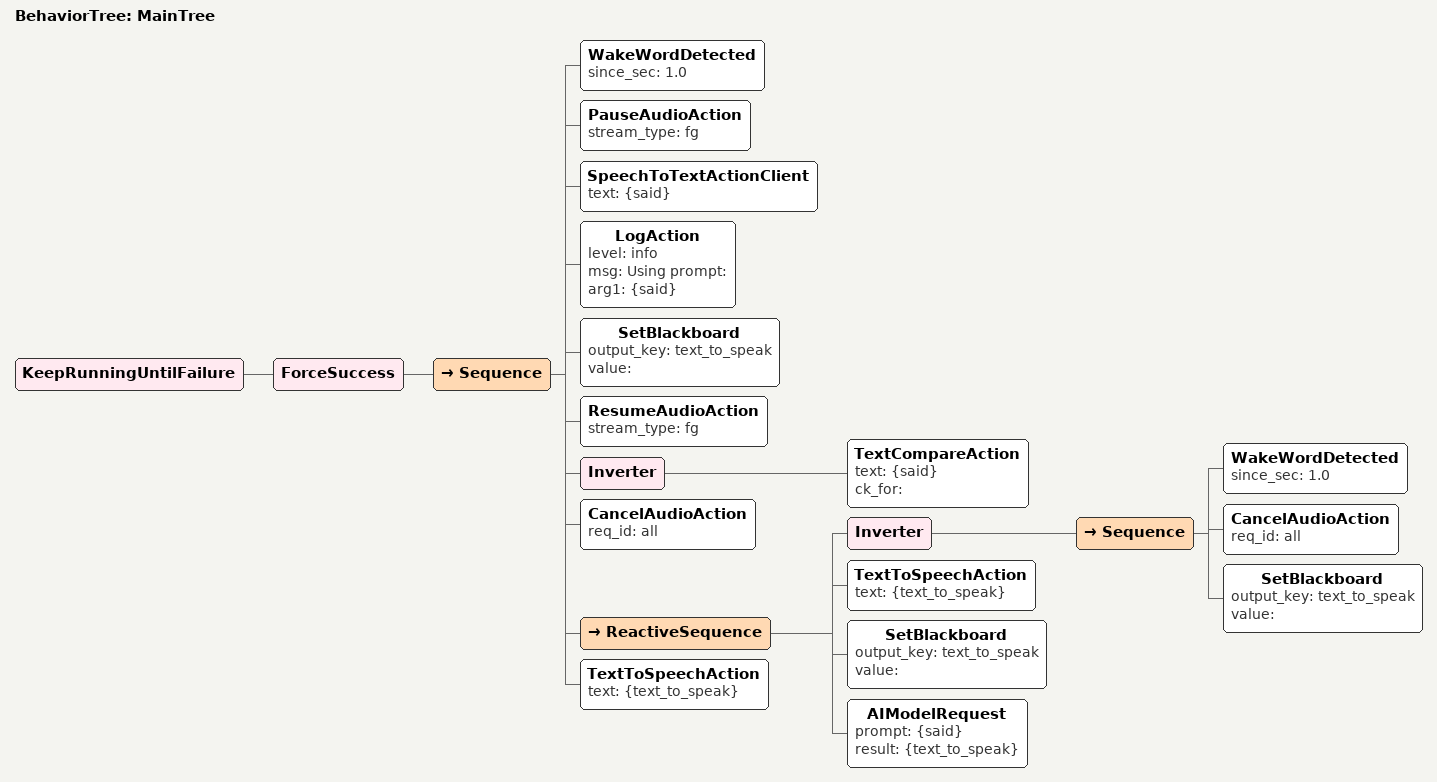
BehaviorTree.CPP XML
<root main_tree_to_execute="MainTree">
	<BehaviorTree ID="MainTree">
		<KeepRunningUntilFailure>
			<ForceSuccess>
				<Sequence>
					<WakeWordDetected since_sec="1.0" />
 					<PauseAudioAction stream_type="fg" />

					<SpeechToTextActionClient text="{said}" />
					<LogAction level="info" msg="Using prompt: " arg1="{said}" />
					<SetBlackboard output_key="text_to_speak" value="" />
					<ResumeAudioAction stream_type="fg" />

					<Inverter>
						<TextCompareAction text="{said}" ck_for="" />
					</Inverter>

 					<CancelAudioAction req_id="all" />

					<!-- Call AIModelRequest until is finished -->
					<ReactiveSequence>
						<!-- If wake work spoken while processing the AI request, then cancel it and any TTS from it -->
						<Inverter>
							<Sequence>
								<WakeWordDetected since_sec="1.0" />
								<CancelAudioAction req_id="all" />
								<SetBlackboard output_key="text_to_speak" value="" />
							</Sequence>
						</Inverter>

						<!-- On each pass try to play output from the previous update-->
						<TextToSpeechAction text="{text_to_speak}" />
						<SetBlackboard output_key="text_to_speak" value="" />
  					<AIModelRequest prompt="{said}" result="{text_to_speak}"/>
					</ReactiveSequence>
					<!-- Say the remaining part of the response if any -->
					<TextToSpeechAction text="{text_to_speak}" />
				</Sequence>
			</ForceSuccess>
		</KeepRunningUntilFailure>
	</BehaviorTree>
</root>
